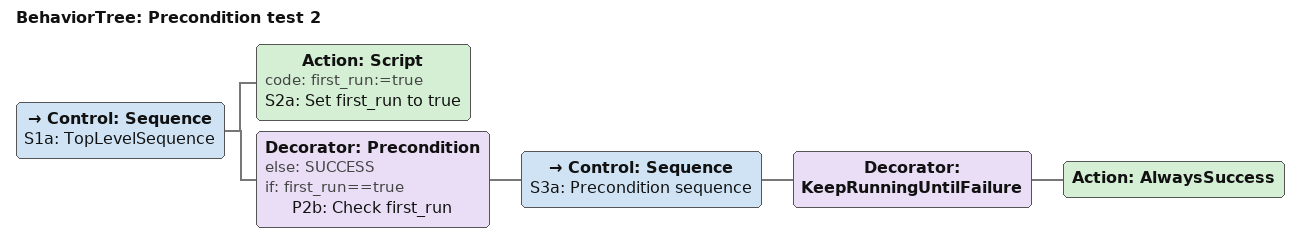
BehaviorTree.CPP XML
<?xml version="1.0" encoding="utf-8" ?>
<root BTCPP_format="4" main_tree_to_execute="Precondition test 2">
  <BehaviorTree ID="Precondition test 2" _description="">
    <Control ID="Sequence" name="S1a: TopLevelSequence">
      <Action
        ID="Script"
        code="first_run:=true"
        name="S2a: Set first_run to true"
      />
      <Decorator
        ID="Precondition"
        else="SUCCESS"
        if="first_run==true"
        name="P2b: Check first_run"
      >
        <Control ID="Sequence" name="S3a: Precondition sequence">
          <Decorator ID="KeepRunningUntilFailure">
            <Action ID="AlwaysSuccess" />
          </Decorator>
        </Control>
      </Decorator>
    </Control>
  </BehaviorTree>
</root>
